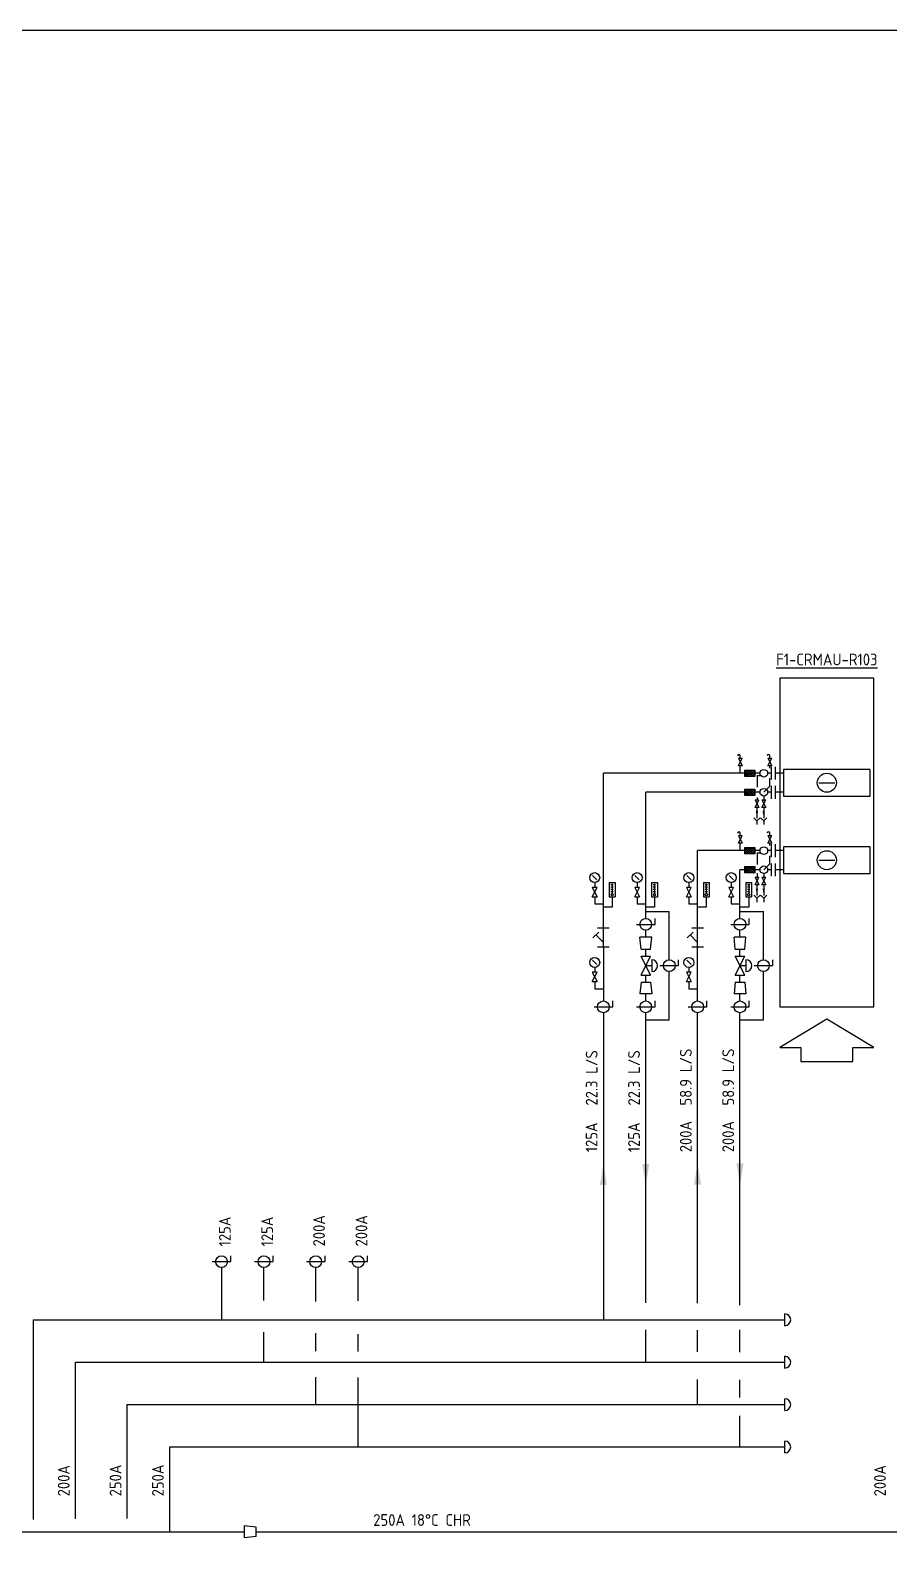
# Model space of a CAD drawing. Extents: x 41012 to 42076, y 83851 to 85507.
# Drawn here: x 41633.3 to 41815.5, y 84100.7 to 84421.1 of the extents above; entities that cross this region are included whole.
import ezdxf
from ezdxf.enums import TextEntityAlignment as Align

# ---------------------------------------------------------------- set-up
doc = ezdxf.new("R2010")
doc.units = 0
doc.header["$LTSCALE"] = 10
for name, color, linetype in [('DETL-TXT', 4, 'Continuous'), ('M-EQ-MAU', 22, 'Continuous'), ('M-EQPM-TXT', 4, 'Continuous'), ('M-PIPE-CHWR13', 94, 'Continuous'), ('M-PIPE-CHWR20', 110, 'Continuous'), ('M-PIPE-CHWS12', 130, 'Continuous'), ('M-PIPE-CHWS5', 160, 'Continuous'), ('M-PIPE-FITTING', 2, 'Continuous')]:
    doc.layers.add(name, color=color, linetype=linetype)
doc.styles.add('AA-TXT', font='isocp.shx', dxfattribs={"bigfont": 'chineset.shx'})

msp = doc.modelspace()

# ---------------------------------------------------------------- hatches: boundary and pattern name
at = {"layer": 'M-PIPE-FITTING', "ltscale": 0.1}
h = msp.add_hatch(dxfattribs=at)
h.set_pattern_fill('ANSI37', color=256, scale=2.66144, style=0)
h.set_pattern_definition([(45, (41650.7903, 84074.6172), (-0.2352403, 0.2352403), []), (135, (41650.7903, 84074.6172), (-0.2352403, -0.2352403), [])])
h.paths.add_polyline_path([(41784.951, 84264.087), (41787.08, 84264.087), (41787.08, 84262.754), (41784.951, 84262.754)])
h = msp.add_hatch(dxfattribs=at)
h.set_pattern_fill('ANSI37', color=256, scale=2.66144, style=0)
h.set_pattern_definition([(45, (41650.7903, 84070.5672), (-0.2352403, 0.2352403), []), (135, (41650.7903, 84070.5672), (-0.2352403, -0.2352403), [])])
h.paths.add_polyline_path([(41784.951, 84260.037), (41787.08, 84260.037), (41787.08, 84258.704), (41784.951, 84258.704)])
h = msp.add_hatch(dxfattribs=at)
h.set_pattern_fill('ANSI37', color=256, scale=2.66144, style=0)
h.set_pattern_definition([(45, (41650.7903, 84058.17757), (-0.2352403, 0.2352403), []), (135, (41650.7903, 84058.17757), (-0.2352403, -0.2352403), [])])
h.paths.add_polyline_path([(41784.951, 84247.648), (41787.08, 84247.648), (41787.08, 84246.315), (41784.951, 84246.315)])
h = msp.add_hatch(dxfattribs=at)
h.set_pattern_fill('ANSI37', color=256, scale=2.66144, style=0)
h.set_pattern_definition([(45, (41650.7903, 84054.12757), (-0.2352403, 0.2352403), []), (135, (41650.7903, 84054.12757), (-0.2352403, -0.2352403), [])])
h.paths.add_polyline_path([(41784.951, 84243.598), (41787.08, 84243.598), (41787.08, 84242.265), (41784.951, 84242.265)])

# ---------------------------------------------------------------- linework, layer by layer
at = {"layer": 'DEFPOINTS', "color": 1}
msp.add_lwpolyline([(41365.567, 84421.142), (42076.347, 84421.142), (42076.347, 83850.682), (41365.567, 83850.682)], close=True, dxfattribs=at)
at = {"layer": 'M-EQ-MAU', "ltscale": 0.1}
for p, q in [((41791.5, 84262.062), (41791.5, 84264.779)), ((41793.189, 84263.421), (41791.5, 84263.421)), ((41800.705, 84261.396), (41804.072, 84261.396)), ((41791.5, 84258.012), (41791.5, 84260.729)), ((41793.189, 84259.371), (41791.5, 84259.371)), ((41791.5, 84245.623), (41791.5, 84248.34)), ((41793.189, 84246.981), (41791.5, 84246.981)), ((41791.5, 84241.573), (41791.5, 84244.29)), ((41793.189, 84242.931), (41791.5, 84242.931)), ((41800.705, 84244.956), (41804.072, 84244.956))]:
    msp.add_line(p, q, dxfattribs=at)
for points in [[(41812.389, 84213.863), (41812.389, 84283.566), (41792.389, 84283.566), (41792.389, 84213.863)], [(41811.589, 84264.217), (41793.189, 84264.217), (41793.189, 84258.575), (41811.589, 84258.575)], [(41811.589, 84247.777), (41793.189, 84247.777), (41793.189, 84242.135), (41811.589, 84242.135)], [(41796.864, 84205.216), (41796.864, 84202.195), (41807.913, 84202.195), (41807.913, 84205.216), (41812.389, 84205.216), (41802.389, 84211.178), (41792.389, 84205.216)]]:
    msp.add_lwpolyline(points, close=True, dxfattribs=at)
for centre in [(41802.389, 84261.396), (41802.389, 84244.956)]:
    msp.add_circle(centre, 2.02, dxfattribs=at)
at = {"layer": 'M-PIPE-CHWR13', "ltscale": 0.1}
for p, q in [((41763.951, 84232.586), (41763.951, 84259.371)), ((41784.951, 84259.371), (41763.951, 84259.371)), ((41788.208, 84259.371), (41787.08, 84259.371)), ((41790.618, 84259.371), (41789.824, 84259.371)), ((41790.618, 84258.012), (41790.618, 84260.729)), ((41763.951, 84234.086), (41768.941, 84234.086)), ((41768.941, 84223.832), (41768.941, 84234.086)), ((41763.951, 84228.586), (41763.951, 84230.086)), ((41763.951, 84224.582), (41763.951, 84226.082)), ((41763.951, 84219.082), (41763.951, 84220.582)), ((41768.941, 84211.077), (41768.941, 84221.332)), ((41763.951, 84215.077), (41763.951, 84216.577)), ((41763.951, 84151.017), (41763.951, 84212.577)), ((41763.951, 84211.077), (41768.941, 84211.077)), ((41763.951, 84138.398), (41763.951, 84145.284))]:
    msp.add_line(p, q, dxfattribs=at)
at = {"layer": 'M-PIPE-CHWR13'}
for p, q in [((41682.883, 84151.529), (41682.883, 84158.495)), ((41682.883, 84138.398), (41682.883, 84144.772)), ((41793.467, 84137.148), (41793.467, 84139.648)), ((41642.883, 84138.398), (41793.467, 84138.398)), ((41642.883, 84105.142), (41642.883, 84138.398))]:
    msp.add_line(p, q, dxfattribs=at)
at = {"layer": 'M-PIPE-CHWR13', "ltscale": 0.1}
msp.add_circle((41789.016, 84259.371), 0.808, dxfattribs=at)
at = {"layer": 'M-PIPE-CHWR13'}
msp.add_arc((41793.467, 84138.398), 1.25, 270, 90, dxfattribs=at)
at = {"layer": 'M-PIPE-CHWR13', "ltscale": 0.1}
msp.add_solid([(41764.701, 84180.489), (41763.951, 84175.989), (41763.201, 84180.489)], dxfattribs=at)
at = {"layer": 'M-PIPE-CHWR20', "ltscale": 0.1}
for p, q in [((41784.951, 84242.931), (41783.951, 84242.931)), ((41783.951, 84232.586), (41783.951, 84242.931)), ((41788.208, 84242.931), (41787.08, 84242.931)), ((41790.618, 84242.931), (41789.824, 84242.931)), ((41790.618, 84241.573), (41790.618, 84244.29)), ((41783.951, 84234.086), (41788.941, 84234.086)), ((41788.941, 84223.832), (41788.941, 84234.086)), ((41783.951, 84228.586), (41783.951, 84230.086)), ((41783.951, 84224.582), (41783.951, 84226.082)), ((41783.951, 84219.082), (41783.951, 84220.582)), ((41788.941, 84211.077), (41788.941, 84221.332)), ((41783.951, 84215.077), (41783.951, 84216.577)), ((41783.951, 84150.519), (41783.951, 84212.577)), ((41783.951, 84211.077), (41788.941, 84211.077)), ((41783.951, 84140.516), (41783.951, 84145.282)), ((41783.951, 84130.936), (41783.951, 84134.63)), ((41783.951, 84120.398), (41783.951, 84127.039))]:
    msp.add_line(p, q, dxfattribs=at)
at = {"layer": 'M-PIPE-CHWR20'}
for p, q in [((41702.883, 84151.418), (41702.883, 84158.495)), ((41702.883, 84140.692), (41702.883, 84144.356)), ((41702.883, 84120.398), (41702.883, 84135.173)), ((41662.883, 84102.398), (41662.883, 84120.398)), ((41662.883, 84120.398), (41793.467, 84120.398)), ((41793.467, 84119.148), (41793.467, 84121.648)), ((41498.285, 84102.398), (41678.716, 84102.398)), ((41681.221, 84102.398), (41855.973, 84102.398))]:
    msp.add_line(p, q, dxfattribs=at)
at = {"layer": 'M-PIPE-CHWR20', "ltscale": 0.1}
msp.add_circle((41789.016, 84242.931), 0.808, dxfattribs=at)
at = {"layer": 'M-PIPE-CHWR20'}
msp.add_arc((41793.467, 84120.398), 1.25, 270, 90, dxfattribs=at)
at = {"layer": 'M-PIPE-CHWR20', "ltscale": 0.1}
msp.add_solid([(41784.701, 84180.588), (41783.951, 84176.088), (41783.201, 84180.588)], dxfattribs=at)
at = {"layer": 'M-PIPE-CHWS12', "ltscale": 0.1}
for p, q in [((41790.618, 84245.623), (41790.618, 84248.34)), ((41774.951, 84230.581), (41774.951, 84246.981)), ((41784.951, 84246.981), (41774.951, 84246.981)), ((41788.208, 84246.981), (41787.08, 84246.981)), ((41790.618, 84246.981), (41789.824, 84246.981)), ((41774.951, 84215.077), (41774.951, 84226.582)), ((41774.951, 84150.907), (41774.951, 84212.577)), ((41774.951, 84140.567), (41774.951, 84145.174)), ((41774.951, 84129.398), (41774.951, 84134.732))]:
    msp.add_line(p, q, dxfattribs=at)
at = {"layer": 'M-PIPE-CHWS12'}
for p, q in [((41693.883, 84151.316), (41693.883, 84158.495)), ((41693.883, 84140.772), (41693.883, 84144.56)), ((41693.883, 84129.398), (41693.883, 84135.244)), ((41793.467, 84128.148), (41793.467, 84130.648)), ((41653.883, 84129.398), (41793.467, 84129.398)), ((41653.883, 84105.195), (41653.883, 84129.398))]:
    msp.add_line(p, q, dxfattribs=at)
at = {"layer": 'M-PIPE-CHWS12', "ltscale": 0.1}
msp.add_circle((41789.016, 84246.981), 0.808, dxfattribs=at)
at = {"layer": 'M-PIPE-CHWS12'}
msp.add_arc((41793.467, 84129.398), 1.25, 270, 90, dxfattribs=at)
at = {"layer": 'M-PIPE-CHWS12', "ltscale": 0.1}
msp.add_solid([(41775.701, 84176.088), (41774.951, 84180.588), (41774.201, 84176.088)], dxfattribs=at)
at = {"layer": 'M-PIPE-CHWS5', "ltscale": 0.1}
for p, q in [((41790.618, 84262.062), (41790.618, 84264.779)), ((41754.951, 84230.581), (41754.951, 84263.421)), ((41784.951, 84263.421), (41754.951, 84263.421)), ((41788.208, 84263.421), (41787.08, 84263.421)), ((41790.618, 84263.421), (41789.824, 84263.421)), ((41754.951, 84226.582), (41754.951, 84215.077)), ((41754.951, 84212.577), (41754.951, 84147.398))]:
    msp.add_line(p, q, dxfattribs=at)
at = {"layer": 'M-PIPE-CHWS5'}
for p, q in [((41673.883, 84158.495), (41673.883, 84147.398)), ((41633.883, 84147.398), (41793.467, 84147.398)), ((41633.883, 84147.398), (41633.883, 84105.008)), ((41793.467, 84146.148), (41793.467, 84148.648))]:
    msp.add_line(p, q, dxfattribs=at)
at = {"layer": 'M-PIPE-CHWS5', "ltscale": 0.1}
msp.add_circle((41789.016, 84263.421), 0.808, dxfattribs=at)
at = {"layer": 'M-PIPE-CHWS5'}
msp.add_arc((41793.467, 84147.398), 1.25, 270, 90, dxfattribs=at)
at = {"layer": 'M-PIPE-CHWS5', "ltscale": 0.1}
msp.add_solid([(41755.701, 84175.989), (41754.951, 84180.489), (41754.201, 84175.989)], dxfattribs=at)
at = {"layer": 'M-PIPE-FITTING', "ltscale": 0.1}
for p, q in [((41783.616, 84265.021), (41784.416, 84266.621)), ((41783.616, 84266.621), (41784.416, 84265.021)), ((41783.616, 84266.621), (41784.416, 84266.621)), ((41784.416, 84265.021), (41783.616, 84265.021)), ((41784.016, 84266.621), (41784.016, 84267.129)), ((41784.016, 84263.421), (41784.016, 84265.021)), ((41789.888, 84266.621), (41790.688, 84266.621)), ((41789.888, 84265.021), (41790.688, 84266.621)), ((41789.888, 84266.621), (41790.688, 84265.021)), ((41790.688, 84265.021), (41789.888, 84265.021)), ((41790.288, 84266.621), (41790.288, 84267.129)), ((41790.288, 84264.501), (41790.288, 84265.021)), ((41787.569, 84262.964), (41788.349, 84262.964)), ((41787.569, 84262.964), (41787.569, 84260.451)), ((41790.288, 84260.643), (41790.288, 84262.341)), ((41787.569, 84258.291), (41787.569, 84257.771)), ((41789.016, 84259.371), (41790.288, 84260.643)), ((41789.016, 84258.563), (41789.016, 84257.771)), ((41787.17, 84257.771), (41787.969, 84256.171)), ((41787.17, 84256.171), (41787.969, 84257.771)), ((41787.17, 84257.771), (41787.969, 84257.771)), ((41787.969, 84256.171), (41787.17, 84256.171)), ((41787.548, 84256.171), (41787.548, 84253.906)), ((41788.616, 84257.771), (41789.416, 84256.171)), ((41788.616, 84256.171), (41789.416, 84257.771)), ((41788.616, 84257.771), (41789.416, 84257.771)), ((41789.416, 84256.171), (41788.616, 84256.171)), ((41788.994, 84256.171), (41788.994, 84253.906)), ((41786.858, 84253.966), (41787.548, 84253.342)), ((41788.238, 84253.966), (41787.548, 84253.342)), ((41787.548, 84253.342), (41787.548, 84252.519)), ((41788.305, 84253.966), (41788.994, 84253.342)), ((41789.684, 84253.966), (41788.994, 84253.342)), ((41788.994, 84253.342), (41788.994, 84252.519)), ((41783.616, 84250.181), (41784.416, 84250.181)), ((41783.616, 84250.181), (41784.416, 84248.581)), ((41783.616, 84248.581), (41784.416, 84250.181)), ((41784.416, 84248.581), (41783.616, 84248.581)), ((41784.016, 84250.181), (41784.016, 84250.689)), ((41784.016, 84246.981), (41784.016, 84248.581)), ((41789.888, 84250.181), (41790.688, 84250.181)), ((41789.888, 84250.181), (41790.688, 84248.581)), ((41789.888, 84248.581), (41790.688, 84250.181)), ((41790.688, 84248.581), (41789.888, 84248.581)), ((41790.288, 84250.181), (41790.288, 84250.689)), ((41790.288, 84248.061), (41790.288, 84248.581)), ((41787.569, 84246.525), (41788.349, 84246.525)), ((41787.569, 84246.525), (41787.569, 84244.011)), ((41790.288, 84244.204), (41790.288, 84245.901)), ((41787.569, 84242.18), (41787.569, 84241.331)), ((41789.016, 84242.931), (41790.288, 84244.204)), ((41789.016, 84242.123), (41789.016, 84241.331)), ((41753.602, 84239.19), (41752.603, 84239.19)), ((41752.603, 84237.19), (41753.602, 84239.19)), ((41752.603, 84239.19), (41753.602, 84237.19)), ((41753.561, 84240.796), (41752.641, 84241.715)), ((41753.103, 84240.192), (41753.103, 84239.19)), ((41756.172, 84240.205), (41757.428, 84240.205)), ((41756.172, 84240.205), (41756.172, 84237.19)), ((41756.549, 84239.8), (41757.051, 84239.8)), ((41756.549, 84239.297), (41757.051, 84239.297)), ((41756.549, 84238.795), (41757.051, 84238.795)), ((41756.8, 84239.945), (41756.8, 84237.873)), ((41757.428, 84240.205), (41757.428, 84237.19)), ((41762.602, 84239.19), (41761.603, 84239.19)), ((41761.603, 84237.19), (41762.602, 84239.19)), ((41761.603, 84239.19), (41762.602, 84237.19)), ((41762.561, 84240.796), (41761.641, 84241.715)), ((41762.103, 84240.192), (41762.103, 84239.19)), ((41765.172, 84240.205), (41766.428, 84240.205)), ((41765.172, 84240.205), (41765.172, 84237.19)), ((41765.549, 84239.8), (41766.051, 84239.8)), ((41765.549, 84239.297), (41766.051, 84239.297)), ((41765.549, 84238.795), (41766.051, 84238.795)), ((41765.8, 84239.945), (41765.8, 84237.873)), ((41766.428, 84240.205), (41766.428, 84237.19)), ((41773.602, 84239.19), (41772.603, 84239.19)), ((41772.603, 84237.19), (41773.602, 84239.19)), ((41772.603, 84239.19), (41773.602, 84237.19)), ((41773.561, 84240.796), (41772.641, 84241.715)), ((41773.103, 84240.192), (41773.103, 84239.19)), ((41776.172, 84240.205), (41777.428, 84240.205)), ((41776.172, 84240.205), (41776.172, 84237.19)), ((41776.549, 84239.8), (41777.051, 84239.8)), ((41776.549, 84239.297), (41777.051, 84239.297)), ((41776.549, 84238.795), (41777.051, 84238.795)), ((41776.8, 84239.945), (41776.8, 84237.873)), ((41777.428, 84240.205), (41777.428, 84237.19)), ((41782.602, 84239.19), (41781.603, 84239.19)), ((41781.603, 84237.19), (41782.602, 84239.19)), ((41781.603, 84239.19), (41782.602, 84237.19)), ((41782.561, 84240.796), (41781.641, 84241.715)), ((41782.103, 84240.192), (41782.103, 84239.19)), ((41785.172, 84240.205), (41786.428, 84240.205)), ((41785.172, 84240.205), (41785.172, 84237.19)), ((41785.549, 84239.8), (41786.051, 84239.8)), ((41785.549, 84239.297), (41786.051, 84239.297)), ((41785.549, 84238.795), (41786.051, 84238.795)), ((41785.8, 84239.945), (41785.8, 84237.873)), ((41786.428, 84240.205), (41786.428, 84237.19)), ((41787.17, 84239.731), (41787.969, 84241.331)), ((41787.17, 84241.331), (41787.969, 84239.731)), ((41787.17, 84241.331), (41787.969, 84241.331)), ((41787.969, 84239.731), (41787.17, 84239.731)), ((41787.548, 84239.731), (41787.548, 84237.467)), ((41788.616, 84239.731), (41789.416, 84241.331)), ((41788.616, 84241.331), (41789.416, 84239.731)), ((41788.616, 84241.331), (41789.416, 84241.331)), ((41789.416, 84239.731), (41788.616, 84239.731)), ((41788.994, 84239.731), (41788.994, 84237.467)), ((41752.603, 84237.19), (41753.602, 84237.19)), ((41753.103, 84237.19), (41753.103, 84235.686)), ((41753.103, 84235.686), (41754.951, 84235.686)), ((41756.172, 84237.19), (41757.428, 84237.19)), ((41756.549, 84238.292), (41757.051, 84238.292)), ((41756.8, 84237.19), (41756.8, 84234.961)), ((41761.603, 84237.19), (41762.602, 84237.19)), ((41762.103, 84237.19), (41762.103, 84235.686)), ((41762.103, 84235.686), (41763.951, 84235.686)), ((41765.172, 84237.19), (41766.428, 84237.19)), ((41765.549, 84238.292), (41766.051, 84238.292)), ((41765.8, 84237.19), (41765.8, 84234.961)), ((41772.603, 84237.19), (41773.602, 84237.19)), ((41773.103, 84237.19), (41773.103, 84235.686)), ((41773.103, 84235.686), (41774.951, 84235.686)), ((41776.172, 84237.19), (41777.428, 84237.19)), ((41776.549, 84238.292), (41777.051, 84238.292)), ((41776.8, 84237.19), (41776.8, 84234.961)), ((41781.603, 84237.19), (41782.602, 84237.19)), ((41782.103, 84237.19), (41782.103, 84235.686)), ((41782.103, 84235.686), (41783.951, 84235.686)), ((41785.172, 84237.19), (41786.428, 84237.19)), ((41785.549, 84238.292), (41786.051, 84238.292)), ((41785.8, 84237.19), (41785.8, 84234.961)), ((41786.858, 84237.526), (41787.548, 84236.902)), ((41788.238, 84237.526), (41787.548, 84236.902)), ((41787.548, 84236.902), (41787.548, 84236.08)), ((41788.305, 84237.526), (41788.994, 84236.902)), ((41789.684, 84237.526), (41788.994, 84236.902)), ((41788.994, 84236.902), (41788.994, 84236.08)), ((41756.8, 84234.961), (41754.951, 84234.961)), ((41765.8, 84234.961), (41763.951, 84234.961)), ((41765.927, 84231.336), (41765.927, 84232.589)), ((41776.8, 84234.961), (41774.951, 84234.961)), ((41785.8, 84234.961), (41783.951, 84234.961)), ((41785.927, 84231.336), (41785.927, 84232.589)), ((41752.731, 84228.446), (41753.998, 84229.713)), ((41754.951, 84227.493), (41753.365, 84229.08)), ((41753.699, 84230.581), (41756.174, 84230.581)), ((41754.951, 84226.582), (41754.951, 84230.581)), ((41761.976, 84231.336), (41765.927, 84231.336)), ((41772.731, 84228.446), (41773.998, 84229.713)), ((41774.951, 84227.493), (41773.365, 84229.08)), ((41773.699, 84230.581), (41776.174, 84230.581)), ((41774.951, 84226.582), (41774.951, 84230.581)), ((41781.976, 84231.336), (41785.927, 84231.336)), ((41753.699, 84226.582), (41756.174, 84226.582)), ((41762.949, 84226.082), (41762.699, 84228.586)), ((41765.204, 84228.586), (41762.699, 84228.586)), ((41762.949, 84226.082), (41764.953, 84226.082)), ((41764.953, 84226.082), (41765.204, 84228.586)), ((41773.699, 84226.582), (41776.174, 84226.582)), ((41785.204, 84228.586), (41782.699, 84228.586)), ((41782.949, 84226.082), (41782.699, 84228.586)), ((41782.949, 84226.082), (41784.953, 84226.082)), ((41784.953, 84226.082), (41785.204, 84228.586)), ((41753.561, 84222.796), (41752.641, 84223.715)), ((41762.951, 84224.582), (41764.951, 84224.582)), ((41762.951, 84220.582), (41764.951, 84224.582)), ((41764.951, 84220.582), (41762.951, 84224.582)), ((41765.213, 84223.832), (41765.213, 84221.314)), ((41770.917, 84222.582), (41770.917, 84223.835)), ((41773.561, 84222.796), (41772.641, 84223.715)), ((41784.951, 84220.582), (41782.951, 84224.582)), ((41782.951, 84220.582), (41784.951, 84224.582)), ((41782.951, 84224.582), (41784.951, 84224.582)), ((41785.213, 84223.832), (41785.213, 84221.314)), ((41790.917, 84222.582), (41790.917, 84223.835)), ((41753.602, 84221.19), (41752.603, 84221.19)), ((41752.603, 84219.19), (41753.602, 84221.19)), ((41752.603, 84221.19), (41753.602, 84219.19)), ((41753.103, 84222.192), (41753.103, 84221.19)), ((41762.951, 84220.582), (41764.951, 84220.582)), ((41763.951, 84222.582), (41765.213, 84222.582)), ((41766.966, 84222.582), (41770.917, 84222.582)), ((41773.602, 84221.19), (41772.603, 84221.19)), ((41772.603, 84219.19), (41773.602, 84221.19)), ((41772.603, 84221.19), (41773.602, 84219.19)), ((41773.103, 84222.192), (41773.103, 84221.19)), ((41782.951, 84220.582), (41784.951, 84220.582)), ((41783.951, 84222.582), (41785.213, 84222.582)), ((41786.966, 84222.582), (41790.917, 84222.582)), ((41752.603, 84219.19), (41753.602, 84219.19)), ((41753.103, 84219.19), (41753.103, 84217.686)), ((41753.103, 84217.686), (41754.951, 84217.686)), ((41762.949, 84219.082), (41762.699, 84216.577)), ((41765.204, 84216.577), (41762.699, 84216.577)), ((41762.949, 84219.082), (41764.953, 84219.082)), ((41764.953, 84219.082), (41765.204, 84216.577)), ((41772.603, 84219.19), (41773.602, 84219.19)), ((41773.103, 84219.19), (41773.103, 84217.686)), ((41773.103, 84217.686), (41774.951, 84217.686)), ((41782.949, 84219.082), (41782.699, 84216.577)), ((41785.204, 84216.577), (41782.699, 84216.577)), ((41782.949, 84219.082), (41784.953, 84219.082)), ((41784.953, 84219.082), (41785.204, 84216.577)), ((41752.976, 84213.827), (41756.927, 84213.827)), ((41756.927, 84213.827), (41756.927, 84215.08)), ((41761.976, 84213.827), (41765.927, 84213.827)), ((41765.927, 84213.827), (41765.927, 84215.08)), ((41772.976, 84213.827), (41776.927, 84213.827)), ((41776.927, 84213.827), (41776.927, 84215.08)), ((41781.976, 84213.827), (41785.927, 84213.827)), ((41785.927, 84213.827), (41785.927, 84215.08)), ((41671.908, 84159.745), (41675.858, 84159.745)), ((41675.858, 84159.745), (41675.858, 84160.998)), ((41680.908, 84159.745), (41684.858, 84159.745)), ((41684.858, 84159.745), (41684.858, 84160.998)), ((41691.908, 84159.745), (41695.858, 84159.745)), ((41695.858, 84159.745), (41695.858, 84160.998)), ((41700.908, 84159.745), (41704.858, 84159.745)), ((41704.858, 84159.745), (41704.858, 84160.998)), ((41678.716, 84103.65), (41678.716, 84101.146)), ((41681.221, 84103.4), (41678.716, 84103.65)), ((41681.221, 84101.396), (41678.716, 84101.146)), ((41681.221, 84101.396), (41681.221, 84103.4))]:
    msp.add_line(p, q, dxfattribs=at)
for points in [[(41784.951, 84264.087), (41787.08, 84264.087), (41787.08, 84262.754), (41784.951, 84262.754)], [(41784.951, 84260.037), (41787.08, 84260.037), (41787.08, 84258.704), (41784.951, 84258.704)], [(41784.951, 84247.648), (41787.08, 84247.648), (41787.08, 84246.315), (41784.951, 84246.315)], [(41784.951, 84243.598), (41787.08, 84243.598), (41787.08, 84242.265), (41784.951, 84242.265)]]:
    msp.add_lwpolyline(points, close=True, dxfattribs=at)
for centre, radius in [((41753.103, 84241.254), 1.062), ((41762.103, 84241.254), 1.062), ((41773.103, 84241.254), 1.062), ((41782.103, 84241.254), 1.062), ((41756.8, 84237.65), 0.223), ((41765.8, 84237.65), 0.223), ((41776.8, 84237.65), 0.223), ((41785.8, 84237.65), 0.223), ((41763.951, 84231.336), 1.25), ((41783.951, 84231.336), 1.25), ((41753.103, 84223.254), 1.062), ((41768.941, 84222.582), 1.25), ((41773.103, 84223.254), 1.062), ((41788.941, 84222.582), 1.25), ((41754.951, 84213.827), 1.25), ((41763.951, 84213.827), 1.25), ((41774.951, 84213.827), 1.25), ((41783.951, 84213.827), 1.25), ((41673.883, 84159.745), 1.25), ((41682.883, 84159.745), 1.25), ((41693.883, 84159.745), 1.25), ((41702.883, 84159.745), 1.25)]:
    msp.add_circle(centre, radius, dxfattribs=at)
for centre, radius, start, end in [((41783.732, 84267.129), 0.284, 360, 180), ((41790.004, 84267.129), 0.284, 360, 180), ((41783.732, 84250.689), 0.284, 360, 180), ((41790.004, 84250.689), 0.284, 360, 180), ((41765.213, 84222.573), 1.259, 270, 90), ((41785.213, 84222.573), 1.259, 270, 90)]:
    msp.add_arc(centre, radius, start, end, dxfattribs=at)
for points in [[(41787.303, 84255.379), (41787.794, 84255.379), (41787.548, 84253.906)], [(41788.749, 84255.379), (41789.24, 84255.379), (41788.994, 84253.906)], [(41787.303, 84238.939), (41787.794, 84238.939), (41787.548, 84237.467)], [(41788.749, 84238.939), (41789.24, 84238.939), (41788.994, 84237.467)]]:
    msp.add_solid(points, dxfattribs=at)

# ---------------------------------------------------------------- texts
at = {"layer": 'DETL-TXT', "ltscale": 0.1, "style": 'AA-TXT'}
for s, p in [('22.3 L/S', (41753.707, 84192.88)), ('22.3 L/S', (41762.707, 84192.88)), ('58.9 L/S', (41773.707, 84192.88)), ('58.9 L/S', (41782.707, 84192.88)), ('125A', (41753.701, 84182.965)), ('125A', (41762.701, 84182.965)), ('200A', (41773.701, 84182.965)), ('200A', (41782.701, 84182.965)), ('125A', (41675.834, 84162.981)), ('125A', (41684.834, 84162.981)), ('200A', (41695.834, 84162.981)), ('200A', (41704.834, 84162.981))]:
    msp.add_text(s, height=2.5, rotation=90, dxfattribs=at).set_placement(p)
at = {"layer": 'DETL-TXT', "style": 'AA-TXT'}
for s, p in [('200A', (41641.633, 84109.927)), ('250A', (41652.633, 84109.927)), ('250A', (41661.633, 84109.927)), ('200A', (41814.921, 84109.927))]:
    msp.add_text(s, height=2.5, rotation=90, dxfattribs=at).set_placement(p)
msp.add_text('250A 18%%DC CHR', height=2.5, dxfattribs=at).set_placement((41706.102, 84103.648))
at = {"layer": 'M-EQPM-TXT', "style": 'AA-TXT'}
msp.add_text('%%UF1-CRMAU-R103', height=2.5, dxfattribs=at).set_placement((41802.389, 84287.566), align=Align.MIDDLE)

doc.saveas('drawing.dxf')
